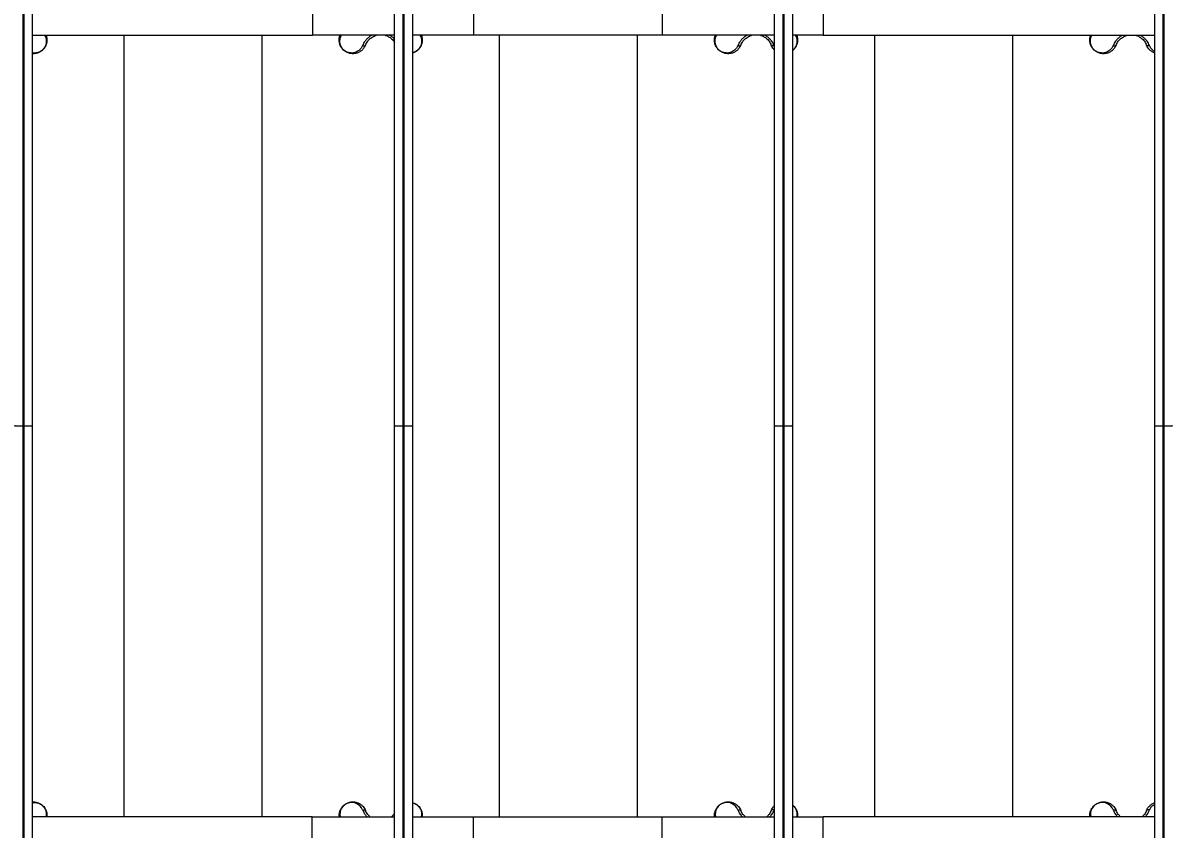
# Model space of a CAD drawing. Header units: millimetres. Extents: x -4932 to 5706, y -4240 to 3644.
# Drawn here: x -2151 to -1190, y -45 to 634 of the extents above; entities that cross this region are included whole.
import ezdxf

# ---------------------------------------------------------------- set-up
doc = ezdxf.new("R2010")
doc.units = ezdxf.units.MM
for name, color, linetype in [('DIKOM_ОБЪЕКТ', 7, 'Continuous'), ('DIKOM_РАЗМЕР_ЗОНА', 7, 'Continuous'), ('DIKOM_РАЗМЕР_ОБЪЕКТА', 7, 'Continuous')]:
    doc.layers.add(name, color=color, linetype=linetype)
doc.styles.add('style1', font='arial.ttf', dxfattribs={"width": 0.8})
doc.dimstyles.new('1-50', dxfattribs={"dimtxt": 300, "dimasz": 200, "dimexe": 100, "dimexo": 0, "dimgap": 100, "dimtad": 1, "dimtxsty": 'style1', "dimcen": 200, "dimclrd": 7, "dimclre": 7, "dimclrt": 7, "dimadec": 1, "dimazin": 2, "dimtfac": 1, "dimtmove": 0, "dimatfit": 2, "dimfxl": 0, "dimlwd": 25, "dimlwe": 18, "dimarcsym": 0})

# ---------------------------------------------------------------- blocks, each defined once
blk = doc.blocks.new('*D9')
at = {"layer": 'Defpoints', "color": 0, "transparency": 16777216}
for p in [(2719.86, 1175.05), (-3422.65, 453.77), (2719.86, -2384.52)]:
    blk.add_point(p, dxfattribs=at)
at = {"layer": 'DIKOM_РАЗМЕР_ОБЪЕКТА', "color": 7, "lineweight": 18, "transparency": 16777216}
for p, q in [((2719.86, 1175.05), (2719.86, -2484.52)), ((-3422.65, 453.77), (-3422.65, -2484.52))]:
    blk.add_line(p, q, dxfattribs=at)
at = {"layer": 'DIKOM_РАЗМЕР_ОБЪЕКТА', "color": 7, "lineweight": 25, "transparency": 16777216}
blk.add_line((-3222.65, -2384.52), (2519.86, -2384.52), dxfattribs=at)
at = {"layer": 'DIKOM_РАЗМЕР_ОБЪЕКТА', "color": 7, "transparency": 16777216}
for points in [[(-3222.65, -2351.19), (-3222.65, -2417.86), (-3422.65, -2384.52)], [(2519.86, -2351.19), (2519.86, -2417.86), (2719.86, -2384.52)]]:
    blk.add_solid(points, dxfattribs=at)
at = {"layer": 'DIKOM_РАЗМЕР_ОБЪЕКТА', "color": 7, "transparency": 16777216, "insert": (-365.43, -2131.35), "char_height": 300, "attachment_point": 5, "style": 'style1'}
blk.add_mtext('6150', dxfattribs=at)
blk = doc.blocks.new('*D10')
at = {"layer": 'Defpoints', "color": 0, "transparency": 16777216}
for p in [(-491.65, 2144.27), (4080.56, 2144.27), (-2869.99, -1402.97)]:
    blk.add_point(p, dxfattribs=at)
at = {"layer": 'DIKOM_РАЗМЕР_ОБЪЕКТА', "color": 7, "lineweight": 18, "transparency": 16777216}
for p, q in [((-491.65, 2144.27), (4180.56, 2144.27)), ((-2869.99, -1402.97), (4180.56, -1402.97))]:
    blk.add_line(p, q, dxfattribs=at)
at = {"layer": 'DIKOM_РАЗМЕР_ОБЪЕКТА', "color": 7, "lineweight": 25, "transparency": 16777216}
blk.add_line((4080.56, -1202.97), (4080.56, 1944.27), dxfattribs=at)
at = {"layer": 'DIKOM_РАЗМЕР_ОБЪЕКТА', "color": 7, "transparency": 16777216}
for points in [[(4047.23, 1944.27), (4113.9, 1944.27), (4080.56, 2144.27)], [(4047.23, -1202.97), (4113.9, -1202.97), (4080.56, -1402.97)]]:
    blk.add_solid(points, dxfattribs=at)
at = {"layer": 'DIKOM_РАЗМЕР_ОБЪЕКТА', "color": 7, "transparency": 16777216, "insert": (3827.29, 1071.33), "char_height": 300, "attachment_point": 5, "rotation": 90, "style": 'style1'}
blk.add_mtext('3500', dxfattribs=at)
blk = doc.blocks.new('*D11')
at = {"layer": 'Defpoints', "color": 0, "transparency": 16777216}
for p in [(4718.35, 600.06), (-4931.65, -2305.73), (4718.35, -4140.16)]:
    blk.add_point(p, dxfattribs=at)
at = {"layer": 'DIKOM_РАЗМЕР_ЗОНА', "color": 7, "lineweight": 18, "transparency": 16777216}
for p, q in [((4718.35, 600.06), (4718.35, -4240.16)), ((-4931.65, -2305.73), (-4931.65, -4240.16))]:
    blk.add_line(p, q, dxfattribs=at)
at = {"layer": 'DIKOM_РАЗМЕР_ЗОНА', "color": 7, "lineweight": 25, "transparency": 16777216}
blk.add_line((-4731.65, -4140.16), (4518.35, -4140.16), dxfattribs=at)
at = {"layer": 'DIKOM_РАЗМЕР_ЗОНА', "color": 7, "transparency": 16777216}
for points in [[(-4731.65, -4106.82), (-4731.65, -4173.49), (-4931.65, -4140.16)], [(4518.35, -4106.82), (4518.35, -4173.49), (4718.35, -4140.16)]]:
    blk.add_solid(points, dxfattribs=at)
at = {"layer": 'DIKOM_РАЗМЕР_ЗОНА', "color": 7, "transparency": 16777216, "insert": (-131.65, -3886.98), "char_height": 300, "attachment_point": 5, "style": 'style1'}
blk.add_mtext('9650', dxfattribs=at)
blk = doc.blocks.new('*D12')
at = {"layer": 'Defpoints', "color": 0, "transparency": 16777216}
for p in [(-491.65, 3644.27), (5605.61, 3644.27), (-3816.14, -3400.27)]:
    blk.add_point(p, dxfattribs=at)
at = {"layer": 'DIKOM_РАЗМЕР_ЗОНА', "color": 7, "lineweight": 18, "transparency": 16777216}
for p, q in [((-491.65, 3644.27), (5705.61, 3644.27)), ((-3816.14, -3400.27), (5705.61, -3400.27))]:
    blk.add_line(p, q, dxfattribs=at)
at = {"layer": 'DIKOM_РАЗМЕР_ЗОНА', "color": 7, "lineweight": 25, "transparency": 16777216}
blk.add_line((5605.61, -3200.27), (5605.61, 3444.27), dxfattribs=at)
at = {"layer": 'DIKOM_РАЗМЕР_ЗОНА', "color": 7, "transparency": 16777216}
for points in [[(5572.27, 3444.27), (5638.94, 3444.27), (5605.61, 3644.27)], [(5572.27, -3200.27), (5638.94, -3200.27), (5605.61, -3400.27)]]:
    blk.add_solid(points, dxfattribs=at)
at = {"layer": 'DIKOM_РАЗМЕР_ЗОНА', "color": 7, "transparency": 16777216, "insert": (5352.44, 785.21), "char_height": 300, "attachment_point": 5, "rotation": 90, "style": 'style1'}
blk.add_mtext('7000', dxfattribs=at)

msp = doc.modelspace()

# ---------------------------------------------------------------- linework, layer by layer
at = {"layer": 'DIKOM_ОБЪЕКТ', "color": 7, "linetype": 'Continuous', "lineweight": 15}
for p, q in [((-2150.994, 927.028), (-2150.994, 294.262)), ((-2149.994, 294.262), (-2149.994, 927.028)), ((-2142.994, 927.727), (-2142.994, 294.274)), ((-1837.994, 294.274), (-1837.994, 927.727)), ((-1830.994, 927.028), (-1830.994, 294.262)), ((-1829.994, 294.262), (-1829.994, 927.028)), ((-1822.994, 927.727), (-1822.994, 294.274)), ((-1517.994, 294.274), (-1517.994, 927.727)), ((-1510.994, 927.028), (-1510.994, 294.262)), ((-1509.994, 294.262), (-1509.994, 927.028)), ((-1502.994, 927.727), (-1502.994, 294.274)), ((-1197.994, 294.274), (-1197.994, 927.727)), ((-1190.994, 927.028), (-1190.994, 294.262)), ((-1189.994, 294.262), (-1189.994, 927.028)), ((-1907.206, 644.268), (-1907.206, 623.268)), ((-1771.49, 644.268), (-1771.49, 623.268)), ((-1612.792, 644.268), (-1612.792, 623.268)), ((-1477.008, 644.268), (-1477.008, 623.268)), ((-2142.994, 623.268), (-1907.206, 623.268)), ((-2065.648, -34.732), (-2065.648, 623.268)), ((-1949.648, 623.268), (-1949.648, -34.732)), ((-1837.994, 623.268), (-1907.206, 623.268)), ((-1771.49, 623.268), (-1822.994, 623.268)), ((-1612.792, 623.268), (-1771.49, 623.268)), ((-1749.648, -34.732), (-1749.648, 623.268)), ((-1633.648, 623.268), (-1633.648, -34.732)), ((-1517.994, 623.268), (-1612.792, 623.268)), ((-1477.008, 623.268), (-1502.994, 623.268)), ((-1477.008, 623.268), (-1197.994, 623.268)), ((-1433.648, -34.732), (-1433.648, 623.268)), ((-1317.648, 623.268), (-1317.648, -34.732)), ((-1517.994, 613.959), (-1518.353, 614.62)), ((-2150.994, 294.262), (-2149.994, 294.262)), ((-2150.994, 294.237), (-2150.994, 294.262)), ((-2150.994, 294.237), (-2150.994, -338.53)), ((-2149.994, 294.237), (-2150.994, 294.237)), ((-2149.994, 294.237), (-2149.994, 294.262)), ((-2149.994, -338.53), (-2149.994, 294.237)), ((-2142.994, 294.224), (-2142.994, 294.274)), ((-2142.994, 294.224), (-2142.994, -339.229)), ((-1837.994, 294.274), (-1837.994, 294.224)), ((-1837.994, -339.229), (-1837.994, 294.224)), ((-1830.994, 294.262), (-1829.994, 294.262)), ((-1830.994, 294.237), (-1830.994, 294.262)), ((-1830.994, 294.237), (-1830.994, -338.53)), ((-1829.994, 294.237), (-1830.994, 294.237)), ((-1829.994, 294.237), (-1829.994, 294.262)), ((-1829.994, -338.53), (-1829.994, 294.237)), ((-1822.994, 294.224), (-1822.994, 294.274)), ((-1822.994, 294.224), (-1822.994, -339.229)), ((-1517.994, 294.274), (-1517.994, 294.224)), ((-1517.994, -339.229), (-1517.994, 294.224)), ((-1510.994, 294.262), (-1509.994, 294.262)), ((-1510.994, 294.237), (-1510.994, 294.262)), ((-1510.994, 294.237), (-1510.994, -338.53)), ((-1509.994, 294.237), (-1510.994, 294.237)), ((-1509.994, 294.237), (-1509.994, 294.262)), ((-1509.994, -338.53), (-1509.994, 294.237)), ((-1502.994, 294.224), (-1502.994, 294.274)), ((-1502.994, 294.224), (-1502.994, -339.229)), ((-1197.994, 294.274), (-1197.994, 294.224)), ((-1197.994, -339.229), (-1197.994, 294.224)), ((-1190.994, 294.262), (-1189.994, 294.262)), ((-1190.994, 294.237), (-1190.994, 294.262)), ((-1190.994, 294.237), (-1190.994, -338.53)), ((-1189.994, 294.237), (-1190.994, 294.237)), ((-1189.994, 294.237), (-1189.994, 294.262)), ((-1189.994, -338.53), (-1189.994, 294.237)), ((-1518.351, -29.085), (-1517.994, -28.428)), ((-1907.274, -34.732), (-2142.994, -34.732)), ((-1907.274, -55.732), (-1907.274, -34.732)), ((-1907.274, -34.732), (-1837.994, -34.732)), ((-1884.498, -34.732), (-1884.646, -33.732)), ((-1822.994, -34.732), (-1771.49, -34.732)), ((-1771.49, -55.732), (-1771.49, -34.732)), ((-1771.49, -34.732), (-1612.792, -34.732)), ((-1612.792, -55.732), (-1612.792, -34.732)), ((-1612.792, -34.732), (-1517.994, -34.732)), ((-1568.498, -34.732), (-1568.646, -33.732)), ((-1502.994, -34.732), (-1477.075, -34.732)), ((-1477.075, -55.732), (-1477.075, -34.732)), ((-1197.994, -34.732), (-1477.075, -34.732)), ((-1252.498, -34.732), (-1252.646, -33.732))]:
    msp.add_line(p, q, dxfattribs=at)
at = {"layer": 'DIKOM_ОБЪЕКТ', "color": 7, "linetype": 'Continuous', "lineweight": 15, "flags": 128}
for points in [[(-1864.942, 614.62), (-1864.556, 614.475), (-1864.16, 614.385), (-1863.77, 614.355), (-1863.403, 614.385), (-1863.075, 614.475), (-1862.799, 614.621), (-1862.587, 614.816), (-1862.448, 615.052)], [(-1548.942, 614.62), (-1548.556, 614.475), (-1548.16, 614.385), (-1547.77, 614.355), (-1547.403, 614.385), (-1547.075, 614.475), (-1546.799, 614.621), (-1546.587, 614.816), (-1546.448, 615.052)], [(-1518.353, 614.62), (-1518.739, 614.475), (-1519.135, 614.385), (-1519.525, 614.355), (-1519.892, 614.385), (-1520.221, 614.475), (-1520.497, 614.621), (-1520.709, 614.816), (-1520.847, 615.052)], [(-1232.942, 614.62), (-1232.556, 614.475), (-1232.16, 614.385), (-1231.77, 614.355), (-1231.403, 614.385), (-1231.075, 614.475), (-1230.799, 614.621), (-1230.587, 614.816), (-1230.448, 615.052)], [(-1202.353, 614.62), (-1202.739, 614.475), (-1203.135, 614.385), (-1203.525, 614.355), (-1203.892, 614.385), (-1204.221, 614.475), (-1204.497, 614.621), (-1204.709, 614.816), (-1204.847, 615.052)], [(-2150.994, 294.262), (-2152.36, 294.262), (-2153.673, 294.263), (-2154.883, 294.264), (-2155.944, 294.266), (-2156.814, 294.267), (-2157.461, 294.27), (-2157.86, 294.272), (-2157.994, 294.274)], [(-2150.994, 294.237), (-2152.36, 294.236), (-2153.673, 294.236), (-2154.883, 294.235), (-2155.944, 294.233), (-2156.814, 294.231), (-2157.461, 294.229), (-2157.86, 294.227), (-2157.994, 294.224)], [(-2142.994, 294.274), (-2143.129, 294.272), (-2143.527, 294.27), (-2144.174, 294.267), (-2145.044, 294.266), (-2146.105, 294.264), (-2147.315, 294.263), (-2148.629, 294.262), (-2149.994, 294.262)], [(-2142.994, 294.224), (-2143.129, 294.227), (-2143.527, 294.229), (-2144.174, 294.231), (-2145.044, 294.233), (-2146.105, 294.235), (-2147.315, 294.236), (-2148.629, 294.236), (-2149.994, 294.237)], [(-1830.994, 294.262), (-1832.36, 294.262), (-1833.673, 294.263), (-1834.883, 294.264), (-1835.944, 294.266), (-1836.815, 294.267), (-1837.461, 294.27), (-1837.86, 294.272), (-1837.994, 294.274)], [(-1830.994, 294.237), (-1832.36, 294.236), (-1833.673, 294.236), (-1834.883, 294.235), (-1835.944, 294.233), (-1836.815, 294.231), (-1837.461, 294.229), (-1837.86, 294.227), (-1837.994, 294.224)], [(-1822.994, 294.274), (-1823.129, 294.272), (-1823.527, 294.27), (-1824.174, 294.267), (-1825.045, 294.266), (-1826.105, 294.264), (-1827.315, 294.263), (-1828.629, 294.262), (-1829.994, 294.262)], [(-1822.994, 294.224), (-1823.129, 294.227), (-1823.527, 294.229), (-1824.174, 294.231), (-1825.045, 294.233), (-1826.105, 294.235), (-1827.315, 294.236), (-1828.629, 294.236), (-1829.994, 294.237)], [(-1510.994, 294.262), (-1512.36, 294.262), (-1513.673, 294.263), (-1514.883, 294.264), (-1515.944, 294.266), (-1516.815, 294.267), (-1517.461, 294.27), (-1517.86, 294.272), (-1517.994, 294.274)], [(-1510.994, 294.237), (-1512.36, 294.236), (-1513.673, 294.236), (-1514.883, 294.235), (-1515.944, 294.233), (-1516.815, 294.231), (-1517.461, 294.229), (-1517.86, 294.227), (-1517.994, 294.224)], [(-1502.994, 294.274), (-1503.129, 294.272), (-1503.527, 294.27), (-1504.174, 294.267), (-1505.044, 294.266), (-1506.105, 294.264), (-1507.316, 294.263), (-1508.629, 294.262), (-1509.994, 294.262)], [(-1502.994, 294.224), (-1503.129, 294.227), (-1503.527, 294.229), (-1504.174, 294.231), (-1505.044, 294.233), (-1506.105, 294.235), (-1507.316, 294.236), (-1508.629, 294.236), (-1509.994, 294.237)], [(-1190.994, 294.262), (-1192.36, 294.262), (-1193.673, 294.263), (-1194.883, 294.264), (-1195.944, 294.266), (-1196.814, 294.267), (-1197.461, 294.27), (-1197.86, 294.272), (-1197.994, 294.274)], [(-1190.994, 294.237), (-1192.36, 294.236), (-1193.673, 294.236), (-1194.883, 294.235), (-1195.944, 294.233), (-1196.814, 294.231), (-1197.461, 294.229), (-1197.86, 294.227), (-1197.994, 294.224)], [(-1182.994, 294.274), (-1183.129, 294.272), (-1183.527, 294.27), (-1184.174, 294.267), (-1185.044, 294.266), (-1186.105, 294.264), (-1187.315, 294.263), (-1188.629, 294.262), (-1189.994, 294.262)], [(-1182.994, 294.224), (-1183.129, 294.227), (-1183.527, 294.229), (-1184.174, 294.231), (-1185.044, 294.233), (-1186.105, 294.235), (-1187.315, 294.236), (-1188.629, 294.236), (-1189.994, 294.237)], [(-1864.94, -29.085), (-1864.554, -28.94), (-1864.158, -28.85), (-1863.768, -28.82), (-1863.401, -28.85), (-1863.073, -28.94), (-1862.796, -29.086), (-1862.585, -29.281), (-1862.446, -29.517)], [(-1548.94, -29.085), (-1548.554, -28.94), (-1548.158, -28.85), (-1547.768, -28.82), (-1547.401, -28.85), (-1547.073, -28.94), (-1546.796, -29.086), (-1546.585, -29.281), (-1546.446, -29.517)], [(-1518.351, -29.085), (-1518.737, -28.94), (-1519.133, -28.85), (-1519.523, -28.82), (-1519.89, -28.85), (-1520.219, -28.94), (-1520.495, -29.086), (-1520.706, -29.281), (-1520.845, -29.517)], [(-1232.94, -29.085), (-1232.554, -28.94), (-1232.158, -28.85), (-1231.768, -28.82), (-1231.401, -28.85), (-1231.073, -28.94), (-1230.796, -29.086), (-1230.585, -29.281), (-1230.446, -29.517)], [(-1202.351, -29.085), (-1202.737, -28.94), (-1203.133, -28.85), (-1203.523, -28.82), (-1203.89, -28.85), (-1204.219, -28.94), (-1204.495, -29.086), (-1204.706, -29.281), (-1204.845, -29.517)]]:
    msp.add_lwpolyline(points, dxfattribs=at)
at = {"layer": 'DIKOM_ОБЪЕКТ', "color": 7, "linetype": 'Continuous', "lineweight": 15}
for centre in [(-1874.145, -32.678), (-1558.145, -32.678), (-1242.145, -32.678)]:
    msp.add_arc(centre, 9.881, 21.322071, 191.998391, dxfattribs=at)
for points, knots in [([(-2132.626, 623.268), (-2132.552, 623.163), (-2132.047, 622.457), (-2131.538, 620.939), (-2131.143, 618.754), (-2131.296, 616.399), (-2131.965, 614.272), (-2133.008, 612.501), (-2134.076, 611.228), (-2135.369, 610.137), (-2136.529, 609.448), (-2137.54, 609.003), (-2138.39, 608.715), (-2139.501, 608.449), (-2140.845, 608.314), (-2142.084, 608.344), (-2142.784, 608.5), (-2142.994, 608.547)], [0, 0, 0, 0, 0.0196349, 0.1332859, 0.2460748, 0.3599591, 0.4735408, 0.530606, 0.5877472, 0.6414016, 0.7019598, 0.7365126, 0.7744554, 0.8161863, 0.8896571, 0.9667857, 1, 1, 1, 1]), ([(-2130.648, 619.268), (-2130.661, 618.839), (-2130.688, 617.995), (-2130.912, 616.71), (-2131.255, 615.512), (-2131.698, 614.424), (-2132.389, 613.101), (-2133.332, 611.802), (-2134.504, 610.646), (-2135.445, 609.898), (-2136.438, 609.263), (-2137.533, 608.708), (-2138.743, 608.256), (-2140.041, 607.936), (-2141.199, 607.791), (-2142.187, 607.753), (-2142.734, 607.788), (-2142.994, 607.805)], [0, 0, 0, 0, 0.0773624, 0.1522632, 0.2249254, 0.2832692, 0.3367622, 0.4491875, 0.5049497, 0.5619829, 0.6161309, 0.6746651, 0.7471295, 0.8218568, 0.8989872, 0.9518345, 1, 1, 1, 1]), ([(-2131.375, 623.268), (-2131.347, 623.201), (-2131.275, 623.032), (-2131.211, 622.823), (-2131.161, 622.665), (-2130.825, 621.557), (-2130.736, 620.402), (-2130.648, 619.268)], [0, 0, 0, 0, 0.054121, 0.136923, 0.1625567, 0.1776569, 1, 1, 1, 1]), ([(-1862.448, 615.052), (-1862.634, 614.626), (-1863.018, 613.745), (-1863.759, 612.583), (-1864.625, 611.506), (-1865.558, 610.595), (-1866.614, 609.774), (-1867.731, 609.093), (-1868.947, 608.536), (-1870.221, 608.119), (-1871.501, 607.861), (-1872.856, 607.746), (-1874.182, 607.786), (-1875.622, 608.006), (-1877.032, 608.407), (-1878.498, 609.046), (-1879.93, 609.924), (-1881.314, 611.102), (-1882.291, 612.25), (-1882.937, 613.212), (-1883.473, 614.155), (-1884.01, 615.386), (-1884.392, 616.73), (-1884.592, 617.974), (-1884.662, 619.048), (-1884.634, 620.089), (-1884.508, 621.153), (-1884.288, 622.224), (-1884.039, 622.928), (-1883.919, 623.268)], [0, 0, 0, 0, 0.0388962, 0.0804547, 0.1189982, 0.1610801, 0.1976796, 0.2412883, 0.2816623, 0.3217212, 0.3653791, 0.4014749, 0.4447118, 0.4822244, 0.5252574, 0.5628868, 0.6033525, 0.6438628, 0.6843427, 0.7040573, 0.7248538, 0.7625538, 0.8056849, 0.8375761, 0.8691665, 0.8997027, 0.9306944, 0.9666345, 1, 1, 1, 1]), ([(-1864.942, 614.62), (-1865.299, 613.88), (-1866.015, 612.397), (-1867.603, 610.721), (-1869.428, 609.452), (-1871.464, 608.634), (-1873.664, 608.269), (-1875.655, 608.391), (-1877.319, 608.827), (-1878.422, 609.282), (-1879.298, 609.764), (-1880.179, 610.348), (-1881.235, 611.244), (-1882.299, 612.517), (-1883.08, 613.849), (-1883.604, 615.145), (-1884.027, 616.803), (-1884.152, 618.775), (-1883.752, 620.956), (-1883.242, 622.47), (-1882.742, 623.168), (-1882.671, 623.268)], [0, 0, 0, 0, 0.0758845, 0.1519327, 0.2276552, 0.30359, 0.378954, 0.455045, 0.4958005, 0.5311642, 0.5522157, 0.5717101, 0.6075717, 0.6457112, 0.6838834, 0.721967, 0.7601573, 0.8359376, 0.9119823, 0.9874415, 1, 1, 1, 1]), ([(-1857, 623.268), (-1857.122, 623.216), (-1858.054, 622.823), (-1859.539, 621.771), (-1861.39, 620.191), (-1862.882, 618.424), (-1864.098, 616.557), (-1864.657, 615.273), (-1864.942, 614.62)], [0, 0, 0, 0, 0.0293456, 0.2231733, 0.4173972, 0.6114551, 0.8025173, 1, 1, 1, 1]), ([(-1862.448, 615.052), (-1861.927, 616.154), (-1861.244, 617.595), (-1859.862, 619.252), (-1858.994, 620.131), (-1857.822, 621.122), (-1856.264, 622.123), (-1854.594, 622.926), (-1853.495, 623.183), (-1853.133, 623.268)], [0, 0, 0, 0, 0.3262915, 0.4270155, 0.5239616, 0.6173959, 0.7759068, 0.9262522, 1, 1, 1, 1]), ([(-1845.994, 623.268), (-1845.668, 623.172), (-1844.867, 622.938), (-1843.661, 622.422), (-1842.383, 621.725), (-1840.54, 620.43), (-1838.894, 618.861), (-1838.197, 617.498), (-1837.994, 617.102)], [0, 0, 0, 0, 0.0872078, 0.2139122, 0.3448723, 0.4808612, 0.8490445, 1, 1, 1, 1]), ([(-1837.994, 620.183), (-1838.557, 620.7), (-1839.708, 621.756), (-1841.198, 622.794), (-1842.155, 623.203), (-1842.307, 623.268)], [0, 0, 0, 0, 0.446008, 0.9121822, 1, 1, 1, 1]), ([(-1816.626, 623.268), (-1816.552, 623.163), (-1816.047, 622.457), (-1815.538, 620.939), (-1815.143, 618.754), (-1815.296, 616.399), (-1815.965, 614.272), (-1817.008, 612.501), (-1818.076, 611.228), (-1819.369, 610.137), (-1820.529, 609.448), (-1821.539, 609.005), (-1822.298, 608.74), (-1822.783, 608.632), (-1822.994, 608.586)], [0, 0, 0, 0, 0.0244316, 0.1658468, 0.3061895, 0.4478951, 0.5892241, 0.6602299, 0.7313304, 0.7980923, 0.8734445, 0.9164383, 0.9636503, 1, 1, 1, 1]), ([(-1814.648, 619.268), (-1814.661, 618.839), (-1814.688, 617.995), (-1814.912, 616.71), (-1815.255, 615.512), (-1815.698, 614.424), (-1816.389, 613.101), (-1817.332, 611.802), (-1818.504, 610.646), (-1819.445, 609.898), (-1820.438, 609.262), (-1821.532, 608.716), (-1822.398, 608.364), (-1822.905, 608.243), (-1822.994, 608.222)], [0, 0, 0, 0, 0.1014472, 0.1996664, 0.2949501, 0.3714577, 0.4416044, 0.5890303, 0.6621527, 0.7369417, 0.8079473, 0.8847045, 0.9797288, 1, 1, 1, 1]), ([(-1815.375, 623.268), (-1815.347, 623.201), (-1815.276, 623.032), (-1815.211, 622.823), (-1815.161, 622.665), (-1814.825, 621.557), (-1814.735, 620.402), (-1814.648, 619.268)], [0, 0, 0, 0, 0.054121, 0.1369327, 0.1625571, 0.1776574, 1, 1, 1, 1]), ([(-1546.448, 615.052), (-1546.634, 614.626), (-1547.018, 613.745), (-1547.759, 612.583), (-1548.626, 611.506), (-1549.558, 610.595), (-1550.614, 609.774), (-1551.731, 609.093), (-1552.947, 608.536), (-1554.221, 608.119), (-1555.501, 607.861), (-1556.856, 607.746), (-1558.182, 607.786), (-1559.622, 608.006), (-1561.032, 608.407), (-1562.498, 609.046), (-1563.93, 609.924), (-1565.314, 611.102), (-1566.292, 612.25), (-1566.937, 613.212), (-1567.473, 614.155), (-1568.01, 615.386), (-1568.392, 616.73), (-1568.592, 617.974), (-1568.662, 619.048), (-1568.634, 620.089), (-1568.508, 621.153), (-1568.288, 622.224), (-1568.039, 622.928), (-1567.919, 623.268)], [0, 0, 0, 0, 0.0388962, 0.0804547, 0.1189982, 0.1610801, 0.1976796, 0.2412883, 0.2816623, 0.3217212, 0.3653791, 0.4014749, 0.4447118, 0.4822244, 0.5252574, 0.5628868, 0.6033525, 0.6438628, 0.6843427, 0.7040573, 0.7248538, 0.7625538, 0.8056849, 0.8375761, 0.8691665, 0.8997027, 0.9306944, 0.9666345, 1, 1, 1, 1]), ([(-1548.942, 614.62), (-1549.299, 613.88), (-1550.015, 612.397), (-1551.603, 610.721), (-1553.428, 609.452), (-1555.464, 608.634), (-1557.664, 608.269), (-1559.655, 608.391), (-1561.319, 608.827), (-1562.422, 609.282), (-1563.298, 609.764), (-1564.179, 610.348), (-1565.235, 611.244), (-1566.299, 612.517), (-1567.08, 613.849), (-1567.604, 615.145), (-1568.027, 616.803), (-1568.152, 618.775), (-1567.751, 620.956), (-1567.242, 622.47), (-1566.742, 623.168), (-1566.671, 623.268)], [0, 0, 0, 0, 0.0758845, 0.1519328, 0.2276554, 0.3035903, 0.3789543, 0.4550454, 0.495801, 0.5311647, 0.5522162, 0.5717064, 0.6075721, 0.6457117, 0.6838839, 0.7219675, 0.7601578, 0.8359382, 0.9119835, 0.9874415, 1, 1, 1, 1]), ([(-1540.999, 623.268), (-1541.122, 623.216), (-1542.054, 622.823), (-1543.539, 621.77), (-1545.39, 620.191), (-1546.882, 618.424), (-1548.098, 616.557), (-1548.657, 615.273), (-1548.942, 614.62)], [0, 0, 0, 0, 0.0293599, 0.2231847, 0.4174058, 0.6114609, 0.8025202, 1, 1, 1, 1]), ([(-1546.448, 615.052), (-1545.927, 616.154), (-1545.244, 617.595), (-1543.862, 619.252), (-1542.994, 620.131), (-1541.822, 621.122), (-1540.264, 622.123), (-1538.594, 622.926), (-1537.495, 623.183), (-1537.133, 623.268)], [0, 0, 0, 0, 0.3262915, 0.4270155, 0.5239616, 0.6173959, 0.7759068, 0.9262522, 1, 1, 1, 1]), ([(-1529.994, 623.268), (-1529.668, 623.172), (-1528.867, 622.938), (-1527.66, 622.422), (-1526.384, 621.725), (-1524.53, 620.432), (-1522.353, 618.209), (-1521.368, 616.144), (-1520.847, 615.052)], [0, 0, 0, 0, 0.0690746, 0.1694332, 0.2731752, 0.3808764, 0.6725029, 1, 1, 1, 1]), ([(-1518.353, 614.62), (-1518.956, 615.888), (-1519.866, 617.805), (-1521.875, 620.155), (-1523.705, 621.734), (-1525.197, 622.794), (-1526.155, 623.203), (-1526.307, 623.268)], [0, 0, 0, 0, 0.3836438, 0.5797877, 0.7701559, 0.9635655, 1, 1, 1, 1]), ([(-1517.994, 610.872), (-1518.045, 610.916), (-1518.368, 611.193), (-1519.084, 611.997), (-1520.058, 613.294), (-1520.593, 614.485), (-1520.847, 615.052)], [0, 0, 0, 0, 0.0412455, 0.2611809, 0.6477851, 1, 1, 1, 1]), ([(-1500.626, 623.268), (-1500.552, 623.163), (-1500.047, 622.457), (-1499.538, 620.939), (-1499.142, 618.754), (-1499.296, 616.4), (-1499.963, 614.269), (-1501.01, 612.506), (-1501.975, 611.323), (-1502.701, 610.74), (-1502.994, 610.504)], [0, 0, 0, 0, 0.0313368, 0.2127202, 0.392728, 0.5744839, 0.7557568, 0.8468311, 0.9380267, 1, 1, 1, 1]), ([(-1498.648, 619.268), (-1498.661, 618.839), (-1498.688, 617.995), (-1498.912, 616.71), (-1499.255, 615.512), (-1499.699, 614.424), (-1500.388, 613.1), (-1501.336, 611.811), (-1502.352, 610.78), (-1502.831, 610.41), (-1502.994, 610.284)], [0, 0, 0, 0, 0.1449273, 0.2852431, 0.4213653, 0.530664, 0.6308666, 0.8414909, 0.9459534, 1, 1, 1, 1]), ([(-1499.375, 623.268), (-1499.347, 623.201), (-1499.276, 623.032), (-1499.211, 622.823), (-1499.161, 622.665), (-1498.825, 621.557), (-1498.736, 620.402), (-1498.648, 619.268)], [0, 0, 0, 0, 0.054121, 0.1369327, 0.1625571, 0.1776574, 1, 1, 1, 1]), ([(-1230.448, 615.052), (-1230.634, 614.626), (-1231.018, 613.745), (-1231.759, 612.583), (-1232.626, 611.506), (-1233.558, 610.595), (-1234.614, 609.774), (-1235.731, 609.093), (-1236.947, 608.536), (-1238.221, 608.119), (-1239.501, 607.861), (-1240.856, 607.746), (-1242.182, 607.786), (-1243.622, 608.006), (-1245.032, 608.407), (-1246.498, 609.046), (-1247.93, 609.924), (-1249.314, 611.102), (-1250.292, 612.25), (-1250.937, 613.212), (-1251.473, 614.155), (-1252.01, 615.386), (-1252.392, 616.73), (-1252.592, 617.974), (-1252.662, 619.048), (-1252.634, 620.089), (-1252.508, 621.153), (-1252.289, 622.224), (-1252.039, 622.928), (-1251.919, 623.268)], [0, 0, 0, 0, 0.0388963, 0.0804547, 0.1189982, 0.1610801, 0.1976797, 0.2412883, 0.2816624, 0.3217213, 0.3653792, 0.401475, 0.4447119, 0.4822245, 0.5252576, 0.562887, 0.6033484, 0.6438627, 0.6843426, 0.7040572, 0.7248537, 0.7625537, 0.8056849, 0.837576, 0.8691664, 0.8997026, 0.9306944, 0.9666345, 1, 1, 1, 1]), ([(-1232.942, 614.62), (-1233.3, 613.88), (-1234.015, 612.397), (-1235.603, 610.721), (-1237.429, 609.452), (-1239.464, 608.634), (-1241.664, 608.269), (-1243.656, 608.391), (-1245.319, 608.827), (-1246.422, 609.282), (-1247.298, 609.764), (-1248.179, 610.348), (-1249.235, 611.244), (-1250.299, 612.517), (-1251.081, 613.849), (-1251.604, 615.145), (-1252.027, 616.803), (-1252.152, 618.775), (-1251.751, 620.956), (-1251.242, 622.47), (-1250.742, 623.168), (-1250.671, 623.268)], [0, 0, 0, 0, 0.0758845, 0.1519303, 0.2276558, 0.3035906, 0.3789546, 0.4550457, 0.4958012, 0.5311649, 0.5522165, 0.5717066, 0.6075723, 0.6457118, 0.683884, 0.7219676, 0.7601579, 0.8359383, 0.9119836, 0.9874415, 1, 1, 1, 1]), ([(-1224.999, 623.268), (-1225.122, 623.216), (-1226.054, 622.823), (-1227.539, 621.77), (-1229.39, 620.191), (-1230.882, 618.424), (-1232.098, 616.557), (-1232.658, 615.273), (-1232.942, 614.62)], [0, 0, 0, 0, 0.0293599, 0.2231847, 0.4174058, 0.6114609, 0.8025202, 1, 1, 1, 1]), ([(-1230.448, 615.052), (-1229.927, 616.154), (-1229.244, 617.595), (-1227.862, 619.252), (-1226.994, 620.131), (-1225.822, 621.122), (-1224.264, 622.123), (-1222.594, 622.926), (-1221.495, 623.183), (-1221.133, 623.268)], [0, 0, 0, 0, 0.3262915, 0.4270155, 0.5239616, 0.6173959, 0.7759068, 0.9262522, 1, 1, 1, 1]), ([(-1213.994, 623.268), (-1213.668, 623.172), (-1212.867, 622.938), (-1211.66, 622.422), (-1210.384, 621.725), (-1208.53, 620.432), (-1206.353, 618.209), (-1205.368, 616.144), (-1204.847, 615.052)], [0, 0, 0, 0, 0.0690746, 0.1694332, 0.2731752, 0.3808764, 0.6725029, 1, 1, 1, 1]), ([(-1202.353, 614.62), (-1202.956, 615.888), (-1203.866, 617.805), (-1205.875, 620.155), (-1207.705, 621.734), (-1209.198, 622.794), (-1210.155, 623.203), (-1210.307, 623.268)], [0, 0, 0, 0, 0.3836438, 0.5797877, 0.7701559, 0.9635655, 1, 1, 1, 1]), ([(-1197.994, 608.441), (-1198.198, 608.513), (-1198.724, 608.698), (-1199.444, 609.049), (-1200.331, 609.552), (-1201.219, 610.169), (-1202.127, 610.959), (-1203.091, 611.987), (-1204.057, 613.297), (-1204.592, 614.486), (-1204.847, 615.052)], [0, 0, 0, 0, 0.0684203, 0.1765136, 0.2533302, 0.3909207, 0.5152996, 0.6264884, 0.821937, 1, 1, 1, 1]), ([(-1197.994, 609.638), (-1198.566, 610), (-1199.757, 610.753), (-1201.282, 612.411), (-1201.996, 613.884), (-1202.353, 614.62)], [0, 0, 0, 0, 0.3154086, 0.6574521, 1, 1, 1, 1]), ([(-2142.994, -22.279), (-2142.834, -22.263), (-2142.198, -22.202), (-2141.11, -22.256), (-2139.671, -22.469), (-2138.261, -22.872), (-2136.796, -23.511), (-2135.364, -24.389), (-2133.979, -25.566), (-2133.002, -26.716), (-2132.356, -27.677), (-2131.82, -28.62), (-2131.283, -29.851), (-2130.902, -31.195), (-2130.699, -32.439), (-2130.637, -33.511), (-2130.64, -34.275), (-2130.688, -34.67), (-2130.696, -34.732)], [0, 0, 0, 0, 0.0281965, 0.1115807, 0.1839185, 0.2669016, 0.3394649, 0.4174894, 0.4956147, 0.5736684, 0.6116907, 0.6517939, 0.724493, 0.8076663, 0.8691627, 0.9300793, 0.9889646, 1, 1, 1, 1]), ([(-2142.994, -23.043), (-2142.539, -22.951), (-2141.356, -22.712), (-2139.636, -22.863), (-2137.975, -23.29), (-2136.872, -23.747), (-2135.995, -24.229), (-2135.114, -24.813), (-2134.059, -25.709), (-2132.994, -26.982), (-2132.213, -28.314), (-2131.688, -29.61), (-2131.271, -31.267), (-2131.126, -33.006), (-2131.379, -34.231), (-2131.483, -34.732)], [0, 0, 0, 0, 0.0855699, 0.2221173, 0.2952538, 0.3587074, 0.396493, 0.4314679, 0.4958294, 0.5642722, 0.6327686, 0.7011136, 0.7696479, 0.9056366, 1, 1, 1, 1]), ([(-1884.646, -33.732), (-1884.632, -33.304), (-1884.605, -32.46), (-1884.381, -31.175), (-1884.039, -29.977), (-1883.595, -28.889), (-1882.904, -27.566), (-1881.961, -26.267), (-1880.789, -25.111), (-1879.848, -24.363), (-1878.856, -23.728), (-1877.761, -23.173), (-1876.55, -22.72), (-1875.253, -22.401), (-1874.094, -22.254), (-1873.05, -22.221), (-1872.16, -22.263), (-1871.251, -22.378), (-1870.423, -22.549), (-1869.554, -22.796), (-1868.684, -23.117), (-1867.849, -23.512), (-1866.963, -24.018), (-1866.075, -24.634), (-1865.166, -25.424), (-1864.203, -26.452), (-1863.237, -27.762), (-1862.701, -28.951), (-1862.446, -29.517)], [0, 0, 0, 0, 0.0431655, 0.0849562, 0.1254971, 0.1580521, 0.1878957, 0.2506235, 0.2817362, 0.3135622, 0.3437694, 0.3764287, 0.4168606, 0.4585594, 0.5015898, 0.5310807, 0.5637668, 0.5928929, 0.6263761, 0.6524849, 0.6884341, 0.7245859, 0.7502772, 0.7962947, 0.8378935, 0.8750801, 0.9404482, 1, 1, 1, 1]), ([(-1822.994, -22.702), (-1822.728, -22.772), (-1822.014, -22.961), (-1820.795, -23.518), (-1819.364, -24.387), (-1817.979, -25.567), (-1817.002, -26.715), (-1816.356, -27.677), (-1815.82, -28.62), (-1815.283, -29.851), (-1814.902, -31.195), (-1814.699, -32.439), (-1814.637, -33.511), (-1814.64, -34.275), (-1814.688, -34.67), (-1814.696, -34.732)], [0, 0, 0, 0, 0.0557327, 0.1491977, 0.249697, 0.3503261, 0.4508716, 0.499839, 0.5514938, 0.6451338, 0.7522649, 0.8314752, 0.9099388, 0.9857858, 1, 1, 1, 1]), ([(-1822.994, -23.056), (-1822.634, -23.14), (-1821.891, -23.316), (-1820.871, -23.748), (-1819.995, -24.228), (-1819.114, -24.813), (-1818.059, -25.709), (-1816.994, -26.982), (-1816.213, -28.314), (-1815.688, -29.61), (-1815.271, -31.267), (-1815.126, -33.006), (-1815.379, -34.231), (-1815.483, -34.732)], [0, 0, 0, 0, 0.0778532, 0.160881, 0.2103228, 0.2560867, 0.3403025, 0.4298586, 0.5194848, 0.6089129, 0.6985888, 0.8765273, 1, 1, 1, 1]), ([(-1568.646, -33.732), (-1568.632, -33.304), (-1568.605, -32.46), (-1568.382, -31.175), (-1568.038, -29.977), (-1567.595, -28.889), (-1566.904, -27.566), (-1565.961, -26.267), (-1564.789, -25.111), (-1563.848, -24.363), (-1562.856, -23.728), (-1561.761, -23.174), (-1560.55, -22.72), (-1559.253, -22.401), (-1558.094, -22.254), (-1557.05, -22.221), (-1556.16, -22.263), (-1555.251, -22.378), (-1554.423, -22.549), (-1553.554, -22.796), (-1552.684, -23.117), (-1551.849, -23.512), (-1550.963, -24.018), (-1550.075, -24.634), (-1549.166, -25.424), (-1548.203, -26.452), (-1547.237, -27.762), (-1546.701, -28.951), (-1546.446, -29.517)], [0, 0, 0, 0, 0.0431654, 0.084956, 0.1254983, 0.1580513, 0.1878948, 0.2506226, 0.2817351, 0.3135611, 0.3437683, 0.3764324, 0.4168594, 0.4585581, 0.5015884, 0.5310793, 0.5637653, 0.5928914, 0.6263746, 0.6524833, 0.6884325, 0.7245842, 0.7502754, 0.7962928, 0.8378917, 0.8750782, 0.9404462, 1, 1, 1, 1]), ([(-1520.845, -29.517), (-1520.66, -29.091), (-1520.276, -28.209), (-1519.532, -27.051), (-1518.769, -26.079), (-1518.226, -25.57), (-1517.994, -25.353)], [0, 0, 0, 0, 0.2633315, 0.5446802, 0.8056201, 1, 1, 1, 1]), ([(-1502.994, -24.763), (-1502.659, -25.033), (-1501.859, -25.678), (-1501.003, -26.718), (-1500.356, -27.677), (-1499.82, -28.621), (-1499.283, -29.851), (-1498.902, -31.195), (-1498.699, -32.439), (-1498.637, -33.511), (-1498.64, -34.275), (-1498.688, -34.67), (-1498.696, -34.732)], [0, 0, 0, 0, 0.1001989, 0.2394548, 0.3072749, 0.378817, 0.5085089, 0.6568859, 0.7665925, 0.8752648, 0.9803133, 1, 1, 1, 1]), ([(-1502.994, -24.967), (-1502.694, -25.208), (-1501.963, -25.797), (-1500.996, -26.988), (-1500.212, -28.312), (-1499.688, -29.61), (-1499.271, -31.266), (-1499.126, -33.006), (-1499.379, -34.231), (-1499.483, -34.732)], [0, 0, 0, 0, 0.0862007, 0.2102515, 0.3344079, 0.4582759, 0.5824926, 0.8289686, 1, 1, 1, 1]), ([(-1252.646, -33.732), (-1252.632, -33.304), (-1252.605, -32.46), (-1252.382, -31.175), (-1252.038, -29.977), (-1251.595, -28.889), (-1250.904, -27.566), (-1249.961, -26.267), (-1248.789, -25.111), (-1247.848, -24.363), (-1246.856, -23.728), (-1245.761, -23.174), (-1244.55, -22.72), (-1243.253, -22.401), (-1242.094, -22.254), (-1241.05, -22.221), (-1240.16, -22.263), (-1239.251, -22.378), (-1238.423, -22.549), (-1237.554, -22.796), (-1236.684, -23.117), (-1235.849, -23.512), (-1234.963, -24.018), (-1234.075, -24.634), (-1233.166, -25.424), (-1232.203, -26.452), (-1231.237, -27.762), (-1230.701, -28.951), (-1230.446, -29.517)], [0, 0, 0, 0, 0.0431654, 0.0849561, 0.1254983, 0.1580513, 0.1878949, 0.2506226, 0.2817396, 0.3135608, 0.343768, 0.3764322, 0.4168592, 0.4585579, 0.5015929, 0.5310791, 0.5637652, 0.5928913, 0.6263745, 0.6524832, 0.6884324, 0.7245841, 0.7502754, 0.7962928, 0.8378916, 0.8750782, 0.9404461, 1, 1, 1, 1]), ([(-1204.845, -29.517), (-1204.659, -29.091), (-1204.275, -28.21), (-1203.534, -27.048), (-1202.668, -25.97), (-1201.735, -25.061), (-1200.68, -24.237), (-1199.56, -23.565), (-1198.637, -23.114), (-1198.108, -22.947), (-1197.994, -22.911)], [0, 0, 0, 0, 0.1328897, 0.2748718, 0.4065545, 0.5503276, 0.675369, 0.8243573, 0.9622936, 1, 1, 1, 1]), ([(-1202.351, -29.085), (-1201.993, -28.347), (-1201.275, -26.868), (-1199.749, -25.213), (-1198.56, -24.463), (-1197.994, -24.106)], [0, 0, 0, 0, 0.3436181, 0.6879646, 1, 1, 1, 1]), ([(-1864.94, -29.085), (-1864.323, -30.345), (-1863.39, -32.248), (-1861.918, -34.111), (-1861.252, -34.69), (-1861.203, -34.732)], [0, 0, 0, 0, 0.6443901, 0.9738669, 1, 1, 1, 1]), ([(-1858.679, -34.732), (-1859.382, -34.084), (-1861.122, -32.478), (-1861.952, -30.623), (-1862.446, -29.517)], [0, 0, 0, 0, 0.4040281, 1, 1, 1, 1]), ([(-1837.994, -31.566), (-1838.195, -31.972), (-1838.563, -32.717), (-1839.444, -33.712), (-1840.053, -34.37), (-1840.435, -34.688), (-1840.489, -34.732)], [0, 0, 0, 0, 0.3609703, 0.662297, 0.9523245, 1, 1, 1, 1]), ([(-1548.94, -29.085), (-1548.323, -30.345), (-1547.39, -32.248), (-1545.918, -34.111), (-1545.252, -34.69), (-1545.203, -34.732)], [0, 0, 0, 0, 0.6443901, 0.9738669, 1, 1, 1, 1]), ([(-1542.679, -34.732), (-1543.382, -34.084), (-1545.122, -32.478), (-1545.951, -30.623), (-1546.446, -29.517)], [0, 0, 0, 0, 0.4040323, 1, 1, 1, 1]), ([(-1520.845, -29.517), (-1521.364, -30.62), (-1522.043, -32.063), (-1523.437, -33.713), (-1524.053, -34.37), (-1524.435, -34.688), (-1524.489, -34.732)], [0, 0, 0, 0, 0.604357, 0.7909177, 0.9704826, 1, 1, 1, 1]), ([(-1522.087, -34.732), (-1522.045, -34.696), (-1521.39, -34.13), (-1520.432, -32.878), (-1519.19, -31.025), (-1518.634, -29.739), (-1518.351, -29.085)], [0, 0, 0, 0, 0.022444, 0.3480547, 0.6686399, 1, 1, 1, 1]), ([(-1232.94, -29.085), (-1232.323, -30.345), (-1231.39, -32.248), (-1229.918, -34.111), (-1229.252, -34.69), (-1229.203, -34.732)], [0, 0, 0, 0, 0.6444038, 0.9738668, 1, 1, 1, 1]), ([(-1226.679, -34.732), (-1227.382, -34.084), (-1229.122, -32.478), (-1229.951, -30.623), (-1230.446, -29.517)], [0, 0, 0, 0, 0.4040323, 1, 1, 1, 1]), ([(-1204.845, -29.517), (-1205.364, -30.62), (-1206.043, -32.063), (-1207.437, -33.713), (-1208.053, -34.37), (-1208.435, -34.688), (-1208.489, -34.732)], [0, 0, 0, 0, 0.604357, 0.7909177, 0.9704826, 1, 1, 1, 1]), ([(-1206.087, -34.732), (-1206.045, -34.696), (-1205.39, -34.13), (-1204.432, -32.878), (-1203.19, -31.025), (-1202.634, -29.739), (-1202.351, -29.085)], [0, 0, 0, 0, 0.022444, 0.3480547, 0.6686399, 1, 1, 1, 1])]:
    msp.add_open_spline(points, degree=3, knots=knots, dxfattribs=at)

# ---------------------------------------------------------------- dimensions: what is measured, and where the dimension line sits
at = {"layer": 'DIKOM_РАЗМЕР_ЗОНА'}
dim = msp.add_linear_dim(base=(5605.608, 3644.268), p1=(-3816.137, -3400.272), p2=(-491.648, 3644.268), angle=90, text='7000', dimstyle='1-50', dxfattribs=at)
dim.commit()
dim.dimension.update_dxf_attribs({"geometry": '*D12', "text_midpoint": (5605.608, 785.211), "dimtype": 160})
dim = msp.add_linear_dim(base=(4718.352, -4140.156), p1=(-4931.648, -2305.732), p2=(4718.352, 600.063), dimstyle='1-50', dxfattribs=at)
dim.commit()
dim.dimension.update_dxf_attribs({"geometry": '*D11', "text_midpoint": (-131.648, -4140.156), "dimtype": 160})
at = {"layer": 'DIKOM_РАЗМЕР_ОБЪЕКТА'}
dim = msp.add_linear_dim(base=(4080.564, 2144.268), p1=(-2869.987, -1402.969), p2=(-491.648, 2144.268), angle=90, text='3500', dimstyle='1-50', dxfattribs=at)
dim.commit()
dim.dimension.update_dxf_attribs({"geometry": '*D10', "text_midpoint": (4080.564, 1071.329), "dimtype": 160})
dim = msp.add_linear_dim(base=(2719.862, -2384.525), p1=(-3422.648, 453.768), p2=(2719.862, 1175.054), text='6150', dimstyle='1-50', dxfattribs=at)
dim.commit()
dim.dimension.update_dxf_attribs({"geometry": '*D9', "text_midpoint": (-365.432, -2384.525), "dimtype": 160})

doc.saveas('drawing.dxf')
